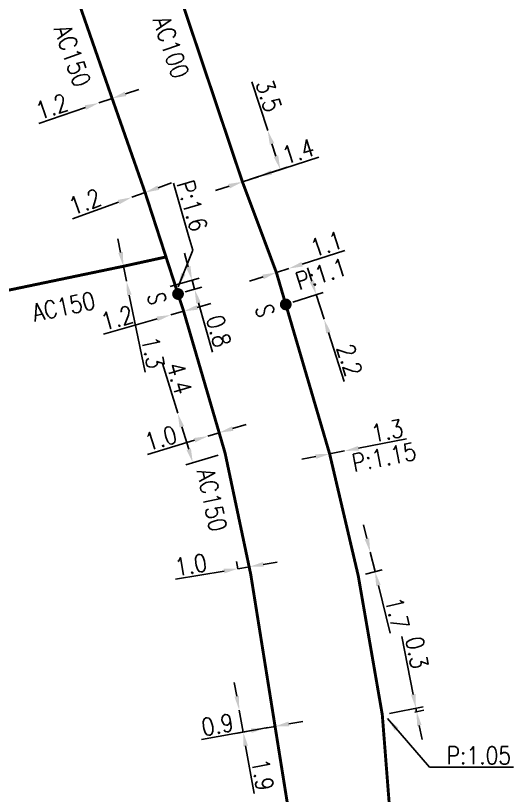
# Model space of a CAD drawing. Header units: millimetres. Extents: x 101000 to 102000, y 121011 to 122007.
# Drawn here: x 101331.6 to 101374, y 121512 to 121578.5 of the extents above; entities that cross this region are included whole.
import ezdxf
from ezdxf.enums import TextEntityAlignment as Align

# ---------------------------------------------------------------- set-up
doc = ezdxf.new("R2010")
doc.units = ezdxf.units.MM
doc.header["$PDMODE"] = 34
doc.linetypes.add('L_25_AP', pattern=[2000, 1000, 1000])
doc.layers.get('0').update_dxf_attribs({"linetype": 'CONTINUOUS'})
doc.layers.get('Defpoints').update_dxf_attribs({"linetype": 'CONTINUOUS'})
doc.layers.add('L_150', color=1, linetype='CONTINUOUS')
doc.layers.add('L_300', color=7, linetype='CONTINUOUS')
doc.styles.add('G_ROMANS', font='ROMANS.SHX', dxfattribs={"width": 0.75})
doc.styles.get("Standard").update_dxf_attribs({"font": 'romans.shx', "width": 0.85})
doc.dimstyles.get("Standard").update_dxf_attribs({"dimtxt": 1.5, "dimasz": 1.2, "dimexe": 0.625, "dimexo": 0.625, "dimgap": 0.25, "dimtad": 1, "dimdec": 1, "dimzin": 0, "dimdsep": 46, "dimtxsty": 'Standard', "dimcen": -0.5, "dimadec": 0, "dimazin": 0, "dimtfac": 1, "dimtdec": 1, "dimtmove": 0, "dimatfit": 3, "dimfxl": 0, "dimtolj": 1, "dimtzin": 0, "dimarcsym": 0})

# ---------------------------------------------------------------- blocks, each defined once
blk = doc.blocks.new('*D122')
at = {"layer": 'Defpoints', "color": 0, "linetype": 'Continuous', "transparency": 16777216}
for p in [(101339.81, 121571.412), (101338.674, 121571.025), (101338.674, 121571.025)]:
    blk.add_point(p, dxfattribs=at)
at = {"layer": 'L_150', "color": 0, "linetype": 'Continuous', "lineweight": -2, "transparency": 16777216}
for p, q in [((101340.945, 121571.799), (101342.081, 121572.186)), ((101339.81, 121571.412), (101338.674, 121571.025)), ((101337.538, 121570.638), (101333.572, 121569.288))]:
    blk.add_line(p, q, dxfattribs=at)
at = {"layer": 'L_150', "color": 0, "linetype": 'Continuous', "transparency": 16777216}
for points in [[(101340.881, 121571.989), (101341.01, 121571.61), (101339.81, 121571.412)], [(101337.473, 121570.828), (101337.602, 121570.449), (101338.674, 121571.025)]]:
    blk.add_solid(points, dxfattribs=at)
at = {"layer": 'L_150', "color": 0, "linetype": 'Continuous', "transparency": 16777216, "insert": (101334.665, 121570.716), "char_height": 1.5, "attachment_point": 5, "rotation": 18.81134}
blk.add_mtext('\\A1;1.2', dxfattribs=at)
blk = doc.blocks.new('*D123')
at = {"layer": 'Defpoints', "color": 0, "linetype": 'Continuous', "transparency": 16777216}
for p in [(101341.491, 121562.988), (101341.491, 121562.988), (101342.619, 121563.397)]:
    blk.add_point(p, dxfattribs=at)
at = {"layer": 'L_150', "color": 0, "linetype": 'Continuous', "lineweight": -2, "transparency": 16777216}
for p, q in [((101343.748, 121563.806), (101344.876, 121564.215)), ((101342.619, 121563.397), (101341.491, 121562.988)), ((101340.363, 121562.579), (101336.424, 121561.151))]:
    blk.add_line(p, q, dxfattribs=at)
at = {"layer": 'L_150', "color": 0, "linetype": 'Continuous', "transparency": 16777216}
for points in [[(101343.679, 121563.994), (101343.816, 121563.618), (101342.619, 121563.397)], [(101340.295, 121562.767), (101340.431, 121562.391), (101341.491, 121562.988)]]:
    blk.add_solid(points, dxfattribs=at)
at = {"layer": 'L_150', "color": 0, "linetype": 'Continuous', "transparency": 16777216, "insert": (101337.489, 121562.601), "char_height": 1.5, "attachment_point": 5, "rotation": 19.92411}
blk.add_mtext('\\A1;1.2', dxfattribs=at)
blk = doc.blocks.new('*D127')
at = {"layer": 'Defpoints', "color": 0, "linetype": 'Continuous', "transparency": 16777216}
for p in [(101350.919, 121564.306), (101352.251, 121564.737), (101352.251, 121564.737)]:
    blk.add_point(p, dxfattribs=at)
at = {"layer": 'L_150', "color": 0, "linetype": 'Continuous', "lineweight": -2, "transparency": 16777216}
for p, q in [((101353.393, 121565.107), (101357.436, 121566.415)), ((101350.919, 121564.306), (101352.251, 121564.737)), ((101349.778, 121563.936), (101348.636, 121563.567))]:
    blk.add_line(p, q, dxfattribs=at)
at = {"layer": 'L_150', "color": 0, "linetype": 'Continuous', "transparency": 16777216}
for points in [[(101353.331, 121565.297), (101353.455, 121564.916), (101352.251, 121564.737)], [(101349.716, 121564.127), (101349.839, 121563.746), (101350.919, 121564.306)]]:
    blk.add_solid(points, dxfattribs=at)
at = {"layer": 'L_150', "color": 0, "linetype": 'Continuous', "transparency": 16777216, "insert": (101355.678, 121566.897), "char_height": 1.5, "attachment_point": 5, "rotation": 17.93446}
blk.add_mtext('\\A1;1.4', dxfattribs=at)
blk = doc.blocks.new('*D128')
at = {"layer": 'Defpoints', "color": 0, "linetype": 'Continuous', "transparency": 16777216}
for p in [(101354.614, 121553.863), (101357.88, 121552.607), (101357.88, 121552.607)]:
    blk.add_point(p, dxfattribs=at)
at = {"layer": 'L_300', "color": 0, "linetype": 'Continuous', "lineweight": -2, "transparency": 16777216}
for p, q in [((101356.835, 121555.842), (101356.466, 121556.984)), ((101355.208, 121554.056), (101357.798, 121554.892)), ((101357.204, 121554.7), (101357.88, 121552.607)), ((101358.249, 121551.465), (101359.593, 121547.305))]:
    blk.add_line(p, q, dxfattribs=at)
at = {"layer": 'L_300', "color": 0, "linetype": 'Continuous', "transparency": 16777216}
for points in [[(101357.025, 121555.904), (101356.644, 121555.781), (101357.204, 121554.7)], [(101358.439, 121551.526), (101358.059, 121551.404), (101357.88, 121552.607)]]:
    blk.add_solid(points, dxfattribs=at)
at = {"layer": 'L_300', "color": 0, "linetype": 'Continuous', "transparency": 16777216, "insert": (101360.057, 121549.122), "char_height": 1.5, "attachment_point": 5, "rotation": 287.90633}
blk.add_mtext('\\A1;2.2', dxfattribs=at)
blk = doc.blocks.new('*D129')
at = {"layer": 'Defpoints', "color": 0, "linetype": 'Continuous', "transparency": 16777216}
for p in [(101354.863, 121556.917), (101354.863, 121556.917), (101353.816, 121556.578)]:
    blk.add_point(p, dxfattribs=at)
at = {"layer": 'L_150', "color": 0, "linetype": 'Continuous', "lineweight": -2, "transparency": 16777216}
for p, q in [((101356.005, 121557.286), (101359.644, 121558.462)), ((101353.816, 121556.578), (101354.863, 121556.917)), ((101352.674, 121556.209), (101351.532, 121555.841))]:
    blk.add_line(p, q, dxfattribs=at)
at = {"layer": 'L_150', "color": 0, "linetype": 'Continuous', "transparency": 16777216}
for points in [[(101355.943, 121557.476), (101356.066, 121557.095), (101354.863, 121556.917)], [(101352.613, 121556.4), (101352.736, 121556.019), (101353.816, 121556.578)]]:
    blk.add_solid(points, dxfattribs=at)
at = {"layer": 'L_150', "color": 0, "linetype": 'Continuous', "transparency": 16777216, "insert": (101358.088, 121559.01), "char_height": 1.5, "attachment_point": 5, "rotation": 17.90633}
blk.add_mtext('\\A1;1.1', dxfattribs=at)
blk = doc.blocks.new('*D130')
at = {"layer": 'Defpoints', "color": 0, "linetype": 'Continuous', "transparency": 16777216}
for p in [(101344.801, 121552.962), (101344.801, 121552.962), (101345.908, 121553.276)]:
    blk.add_point(p, dxfattribs=at)
at = {"layer": 'L_150', "color": 0, "linetype": 'Continuous', "lineweight": -2, "transparency": 16777216}
for p, q in [((101347.062, 121553.604), (101348.216, 121553.932)), ((101345.908, 121553.276), (101344.801, 121552.962)), ((101343.647, 121552.634), (101339.073, 121551.335))]:
    blk.add_line(p, q, dxfattribs=at)
at = {"layer": 'L_150', "color": 0, "linetype": 'Continuous', "transparency": 16777216}
for points in [[(101347.007, 121553.797), (101347.117, 121553.412), (101345.908, 121553.276)], [(101343.593, 121552.827), (101343.702, 121552.442), (101344.801, 121552.962)]]:
    blk.add_solid(points, dxfattribs=at)
at = {"layer": 'L_150', "color": 0, "linetype": 'Continuous', "transparency": 16777216, "insert": (101340.237, 121552.705), "char_height": 1.5, "attachment_point": 5, "rotation": 15.85778}
blk.add_mtext('\\A1;1.2', dxfattribs=at)
blk = doc.blocks.new('*D131')
at = {"layer": 'Defpoints', "color": 0, "linetype": 'Continuous', "transparency": 16777216}
for p in [(101345.404, 121544.585), (101345.404, 121544.585), (101349.437, 121541.214)]:
    blk.add_point(p, dxfattribs=at)
at = {"layer": 'L_150', "color": 0, "linetype": 'Continuous', "lineweight": -2, "transparency": 16777216}
for p, q in [((101345.404, 121544.585), (101344.113, 121548.825)), ((101346.337, 121541.524), (101345.754, 121543.437)), ((101348.839, 121541.032), (101346.089, 121540.194))]:
    blk.add_line(p, q, dxfattribs=at)
at = {"layer": 'L_150', "color": 0, "linetype": 'Continuous', "transparency": 16777216}
for points in [[(101345.945, 121543.496), (101345.563, 121543.379), (101345.404, 121544.585)], [(101346.528, 121541.582), (101346.146, 121541.466), (101346.687, 121540.376)]]:
    blk.add_solid(points, dxfattribs=at)
at = {"layer": 'L_150', "color": 0, "linetype": 'Continuous', "transparency": 16777216, "insert": (101345.54, 121547.57), "char_height": 1.5, "attachment_point": 5, "rotation": 286.94451}
blk.add_mtext('\\A1;4.4', dxfattribs=at)
blk = doc.blocks.new('*D132')
at = {"layer": 'Defpoints', "color": 0, "linetype": 'Continuous', "transparency": 16777216}
for p in [(101348.934, 121542.934), (101347.977, 121542.642), (101347.977, 121542.642)]:
    blk.add_point(p, dxfattribs=at)
at = {"layer": 'L_150', "color": 0, "linetype": 'Continuous', "lineweight": -2, "transparency": 16777216}
for p, q in [((101350.082, 121543.283), (101351.23, 121543.633)), ((101348.934, 121542.934), (101347.977, 121542.642)), ((101346.829, 121542.292), (101342.822, 121541.071))]:
    blk.add_line(p, q, dxfattribs=at)
at = {"layer": 'L_150', "color": 0, "linetype": 'Continuous', "transparency": 16777216}
for points in [[(101350.023, 121543.475), (101350.14, 121543.092), (101348.934, 121542.934)], [(101346.771, 121542.484), (101346.888, 121542.101), (101347.977, 121542.642)]]:
    blk.add_solid(points, dxfattribs=at)
at = {"layer": 'L_150', "color": 0, "linetype": 'Continuous', "transparency": 16777216, "insert": (101343.96, 121542.464), "char_height": 1.5, "attachment_point": 5, "rotation": 16.94451}
blk.add_mtext('\\A1;1.0', dxfattribs=at)
blk = doc.blocks.new('*D133')
at = {"layer": 'Defpoints', "color": 0, "linetype": 'Continuous', "transparency": 16777216}
for p in [(101350.531, 121531.347), (101351.624, 121530.884), (101350.638, 121530.716)]:
    blk.add_point(p, dxfattribs=at)
at = {"layer": 'L_150', "color": 0, "linetype": 'Continuous', "lineweight": -2, "transparency": 16777216}
for p, q in [((101350.533, 121531.333), (101350.426, 121531.963)), ((101351.519, 121531.5), (101351.412, 121532.131)), ((101352.7, 121531.716), (101353.882, 121531.917)), ((101349.348, 121531.145), (101345.218, 121530.443)), ((101351.517, 121531.515), (101350.531, 121531.347))]:
    blk.add_line(p, q, dxfattribs=at)
at = {"layer": 'L_150', "color": 0, "linetype": 'Continuous', "transparency": 16777216}
for points in [[(101352.666, 121531.913), (101352.733, 121531.519), (101351.517, 121531.515)], [(101349.314, 121531.343), (101349.381, 121530.948), (101350.531, 121531.347)]]:
    blk.add_solid(points, dxfattribs=at)
at = {"layer": 'L_150', "color": 0, "linetype": 'Continuous', "transparency": 16777216, "insert": (101346.523, 121531.679), "char_height": 1.5, "attachment_point": 5, "rotation": 9.65989}
blk.add_mtext('\\A1;1.0', dxfattribs=at)
blk = doc.blocks.new('*D134')
at = {"layer": 'Defpoints', "color": 0, "linetype": 'Continuous', "transparency": 16777216}
for p in [(101358.355, 121541.13), (101359.631, 121541.377), (101359.631, 121541.377)]:
    blk.add_point(p, dxfattribs=at)
at = {"layer": 'L_150', "color": 0, "linetype": 'Continuous', "lineweight": -2, "transparency": 16777216}
for p, q in [((101360.809, 121541.605), (101364.922, 121542.4)), ((101357.176, 121540.903), (101355.998, 121540.675)), ((101358.355, 121541.13), (101359.631, 121541.377))]:
    blk.add_line(p, q, dxfattribs=at)
at = {"layer": 'L_150', "color": 0, "linetype": 'Continuous', "transparency": 16777216}
for points in [[(101360.771, 121541.801), (101360.847, 121541.409), (101359.631, 121541.377)], [(101357.139, 121541.099), (101357.214, 121540.706), (101358.355, 121541.13)]]:
    blk.add_solid(points, dxfattribs=at)
at = {"layer": 'L_150', "color": 0, "linetype": 'Continuous', "transparency": 16777216, "insert": (101363.265, 121543.098), "char_height": 1.5, "attachment_point": 5, "rotation": 10.94204}
blk.add_mtext('\\A1;1.3', dxfattribs=at)
blk = doc.blocks.new('*D135')
at = {"layer": 'Defpoints', "color": 0, "linetype": 'Continuous', "transparency": 16777216}
for p in [(101350.646, 121519.301), (101350.646, 121519.301), (101353.7, 121517.919)]:
    blk.add_point(p, dxfattribs=at)
at = {"layer": 'L_150', "color": 0, "linetype": 'Continuous', "lineweight": -2, "transparency": 16777216}
for p, q in [((101350.434, 121520.482), (101350.222, 121521.663)), ((101350.646, 121519.301), (101350.982, 121517.431)), ((101353.085, 121517.809), (101350.367, 121517.32)), ((101351.194, 121516.25), (101351.924, 121512.186))]:
    blk.add_line(p, q, dxfattribs=at)
at = {"layer": 'L_150', "color": 0, "linetype": 'Continuous', "transparency": 16777216}
for points in [[(101350.631, 121520.517), (101350.237, 121520.446), (101350.646, 121519.301)], [(101351.391, 121516.285), (101350.997, 121516.214), (101350.982, 121517.431)]]:
    blk.add_solid(points, dxfattribs=at)
at = {"layer": 'L_150', "color": 0, "linetype": 'Continuous', "transparency": 16777216, "insert": (101352.649, 121513.804), "char_height": 1.5, "attachment_point": 5, "rotation": 280.18376}
blk.add_mtext('\\A1;1.9', dxfattribs=at)
blk = doc.blocks.new('*D136')
at = {"layer": 'Defpoints', "color": 0, "linetype": 'Continuous', "transparency": 16777216}
for p in [(101352.864, 121517.769), (101352.864, 121517.769), (101353.7, 121517.919)]:
    blk.add_point(p, dxfattribs=at)
at = {"layer": 'L_150', "color": 0, "linetype": 'Continuous', "lineweight": -2, "transparency": 16777216}
for p, q in [((101354.882, 121518.131), (101356.063, 121518.343)), ((101353.7, 121517.919), (101352.864, 121517.769)), ((101351.683, 121517.557), (101347.44, 121516.794))]:
    blk.add_line(p, q, dxfattribs=at)
at = {"layer": 'L_150', "color": 0, "linetype": 'Continuous', "transparency": 16777216}
for points in [[(101354.846, 121518.328), (101354.917, 121517.934), (101353.7, 121517.919)], [(101351.647, 121517.753), (101351.718, 121517.36), (101352.864, 121517.769)]]:
    blk.add_solid(points, dxfattribs=at)
at = {"layer": 'L_150', "color": 0, "linetype": 'Continuous', "transparency": 16777216, "insert": (101348.794, 121518.054), "char_height": 1.5, "attachment_point": 5, "rotation": 10.18376}
blk.add_mtext('\\A1;0.9', dxfattribs=at)
blk = doc.blocks.new('*D138')
at = {"layer": 'Defpoints', "color": 0, "linetype": 'Continuous', "transparency": 16777216}
for p in [(101361.816, 121532.747), (101361.816, 121532.747), (101360.794, 121530.744)]:
    blk.add_point(p, dxfattribs=at)
at = {"layer": 'L_150', "color": 0, "linetype": 'Continuous', "lineweight": -2, "transparency": 16777216}
for p, q in [((101361.529, 121533.912), (101361.242, 121535.077)), ((101361.816, 121532.747), (101362.223, 121531.096)), ((101361.401, 121530.893), (101362.83, 121531.246)), ((101362.511, 121529.931), (101363.513, 121525.863))]:
    blk.add_line(p, q, dxfattribs=at)
at = {"layer": 'L_150', "color": 0, "linetype": 'Continuous', "transparency": 16777216}
for points in [[(101361.723, 121533.96), (101361.335, 121533.864), (101361.816, 121532.747)], [(101362.705, 121529.979), (101362.316, 121529.883), (101362.223, 121531.096)]]:
    blk.add_solid(points, dxfattribs=at)
at = {"layer": 'L_150', "color": 0, "linetype": 'Continuous', "transparency": 16777216, "insert": (101364.127, 121527.554), "char_height": 1.5, "attachment_point": 5, "rotation": 283.85014}
blk.add_mtext('\\A1;1.7', dxfattribs=at)
blk = doc.blocks.new('*D139')
at = {"layer": 'Defpoints', "color": 0, "linetype": 'Continuous', "transparency": 16777216}
for p in [(101364.998, 121519.016), (101365.771, 121519.167), (101362.845, 121518.901)]:
    blk.add_point(p, dxfattribs=at)
at = {"layer": 'L_150', "color": 0, "linetype": 'Continuous', "lineweight": -2, "transparency": 16777216}
for p, q in [((101365.483, 121520.639), (101364.52, 121525.567)), ((101363.458, 121519.021), (101366.327, 121519.581)), ((101365.611, 121519.136), (101366.384, 121519.287)), ((101365.771, 121519.167), (101365.713, 121519.461)), ((101366.001, 121517.989), (101366.231, 121516.812))]:
    blk.add_line(p, q, dxfattribs=at)
at = {"layer": 'L_150', "color": 0, "linetype": 'Continuous', "transparency": 16777216}
for points in [[(101365.679, 121520.678), (101365.287, 121520.601), (101365.713, 121519.461)], [(101366.197, 121518.028), (101365.805, 121517.951), (101365.771, 121519.167)]]:
    blk.add_solid(points, dxfattribs=at)
at = {"layer": 'L_150', "color": 0, "linetype": 'Continuous', "transparency": 16777216, "insert": (101365.805, 121524.203), "char_height": 1.5, "attachment_point": 5, "rotation": 281.06032}
blk.add_mtext('\\A1;0.3', dxfattribs=at)
blk = doc.blocks.new('L_300_11')
at = {"color": 0, "linetype": 'Continuous', "const_width": 0.497, "flags": 128}
blk.add_lwpolyline([(-0.252, 0, 1), (0.252, 0, 1)], format="xyb", close=True, dxfattribs=at)
at = {"color": 0, "linetype": 'Continuous', "style": 'G_ROMANS', "width": 0.75}
blk.add_text('S', height=1.5, dxfattribs=at).set_placement((0, 1.85), align=Align.MIDDLE)
at = {"color": 0, "linetype": 'Continuous', "width": 0.75, "flags": 3}
for tag, p in [('DEF_LEG', (0, -5)), ('DEF_COUP', (0, -7.5)), ('DEF_TYPE', (0, -10))]:
    blk.add_attdef(tag, text='', height=1.2, dxfattribs=at).set_placement(p, align=Align.MIDDLE)
blk = doc.blocks.new('*D171')
at = {"layer": 'Defpoints', "color": 0, "linetype": 'Continuous', "transparency": 16777216}
for p in [(101340.77, 121557.113), (101341.031, 121555.839), (101341.031, 121555.839)]:
    blk.add_point(p, dxfattribs=at)
at = {"layer": 'L_150', "color": 0, "linetype": 'Continuous', "lineweight": -2, "transparency": 16777216}
for p, q in [((101340.53, 121558.288), (101340.289, 121559.464)), ((101340.77, 121557.113), (101341.031, 121555.839)), ((101341.272, 121554.663), (101342.615, 121548.105))]:
    blk.add_line(p, q, dxfattribs=at)
at = {"layer": 'L_150', "color": 0, "linetype": 'Continuous', "transparency": 16777216}
for points in [[(101340.726, 121558.328), (101340.334, 121558.248), (101340.77, 121557.113)], [(101341.468, 121554.703), (101341.076, 121554.623), (101341.031, 121555.839)]]:
    blk.add_solid(points, dxfattribs=at)
at = {"layer": 'L_150', "color": 0, "linetype": 'Continuous', "transparency": 16777216, "insert": (101343.295, 121549.77), "char_height": 1.5, "attachment_point": 5, "rotation": 281.57394}
blk.add_mtext('\\A1;1.3', dxfattribs=at)
blk = doc.blocks.new('*D176')
at = {"layer": 'Defpoints', "color": 0, "linetype": 'Continuous', "transparency": 16777216}
for p in [(101341.491, 121562.988), (101341.491, 121562.988), (101342.619, 121563.397)]:
    blk.add_point(p, dxfattribs=at)
at = {"layer": 'L_150', "color": 0, "linetype": 'Continuous', "lineweight": -2, "transparency": 16777216}
for p, q in [((101343.748, 121563.806), (101344.876, 121564.215)), ((101342.619, 121563.397), (101341.491, 121562.988)), ((101340.363, 121562.579), (101336.424, 121561.151))]:
    blk.add_line(p, q, dxfattribs=at)
at = {"layer": 'L_150', "color": 0, "linetype": 'Continuous', "transparency": 16777216}
for points in [[(101343.679, 121563.994), (101343.816, 121563.618), (101342.619, 121563.397)], [(101340.295, 121562.767), (101340.431, 121562.391), (101341.491, 121562.988)]]:
    blk.add_solid(points, dxfattribs=at)
at = {"layer": 'L_150', "color": 0, "linetype": 'Continuous', "transparency": 16777216, "insert": (101337.489, 121562.601), "char_height": 1.5, "attachment_point": 5, "rotation": 19.92411}
blk.add_mtext('\\A1;1.2', dxfattribs=at)
blk = doc.blocks.new('*D177')
at = {"layer": 'Defpoints', "color": 0, "linetype": 'Continuous', "transparency": 16777216}
for p in [(101346.624, 121555.923), (101344.159, 121555.223), (101345.428, 121554.752)]:
    blk.add_point(p, dxfattribs=at)
at = {"layer": 'L_300', "color": 0, "linetype": 'Continuous', "lineweight": -2, "transparency": 16777216}
for p, q in [((101346.296, 121557.078), (101345.968, 121558.232)), ((101344.76, 121555.394), (101347.225, 121556.094)), ((101346.624, 121555.923), (101346.842, 121555.154)), ((101346.029, 121554.923), (101347.444, 121555.325)), ((101347.17, 121553.999), (101348.365, 121549.794))]:
    blk.add_line(p, q, dxfattribs=at)
at = {"layer": 'L_300', "color": 0, "linetype": 'Continuous', "transparency": 16777216}
for points in [[(101346.488, 121557.132), (101346.104, 121557.023), (101346.624, 121555.923)], [(101347.363, 121554.054), (101346.978, 121553.945), (101346.842, 121555.154)]]:
    blk.add_solid(points, dxfattribs=at)
at = {"layer": 'L_300', "color": 0, "linetype": 'Continuous', "transparency": 16777216, "insert": (101348.893, 121551.593), "char_height": 1.5, "attachment_point": 5, "rotation": 285.85778}
blk.add_mtext('\\A1;0.8', dxfattribs=at)
blk = doc.blocks.new('*D416')
at = {"layer": 'Defpoints', "color": 0, "linetype": 'Continuous', "transparency": 16777216}
for p in [(101353.071, 121568.681), (101353.071, 121568.681), (101350.919, 121564.306)]:
    blk.add_point(p, dxfattribs=at)
at = {"layer": 'L_150', "color": 0, "linetype": 'Continuous', "lineweight": -2, "transparency": 16777216}
for p, q in [((101353.071, 121568.681), (101351.725, 121572.84)), ((101353.779, 121566.493), (101353.44, 121567.539)), ((101351.514, 121564.498), (101354.743, 121565.544))]:
    blk.add_line(p, q, dxfattribs=at)
at = {"layer": 'L_150', "color": 0, "linetype": 'Continuous', "transparency": 16777216}
for points in [[(101353.63, 121567.601), (101353.25, 121567.478), (101353.071, 121568.681)], [(101353.969, 121566.554), (101353.589, 121566.431), (101354.148, 121565.351)]]:
    blk.add_solid(points, dxfattribs=at)
at = {"layer": 'L_150', "color": 0, "linetype": 'Continuous', "transparency": 16777216, "insert": (101353.164, 121571.639), "char_height": 1.5, "attachment_point": 5, "rotation": 287.93446}
blk.add_mtext('\\A1;3.5', dxfattribs=at)

msp = doc.modelspace()

# ---------------------------------------------------------------- linework, layer by layer
at = {"layer": 'L_150', "linetype": 'L_25_AP', "flags": 128}
for points in [[(101355.655, 121494.986, 0.25, 0.25, 0), (101355.641, 121497.302, 0.25, 0.25, 0), (101355.629, 121499.215, 0.25, 0.25, 0), (101355.068, 121507.235, 0.25, 0.25, 0), (101354.728, 121511.501, 0.25, 0.25, 0), (101353.7, 121517.919, 0.25, 0.25, 0), (101351.624, 121530.884, 0.25, 0.25, 0), (101349.437, 121541.214, 0.25, 0.25, 0), (101348.934, 121542.934, 0.25, 0.25, 0), (101345.908, 121553.276, 0.25, 0.25, 0), (101344.403, 121557.907, 0.25, 0.25, 0), (101342.619, 121563.397, 0.25, 0.25, 0), (101339.81, 121571.412, 0.25, 0.25, 0), (101335.81, 121582.899, 0.25, 0.25, 0), (101334.025, 121588.037, 0.25, 0.25, 0), (101328.236, 121605.977, 0.25, 0.25, 0), (101317.825, 121637.619, 0.25, 0.25, 0), (101306.166, 121681.468, 0.25, 0.25, 0), (101301.425, 121697.496, 0.25, 0.25, 0), (101297.783, 121706.024, 0.25, 0.25, 0), (101295.839, 121709.674, 0.25, 0.25, 0), (101287.748, 121724.866, 0.25, 0.25, 0), (101279.965, 121739.483, 0.25, 0.25, 0), (101268.328, 121761.641, 0.25, 0.25, 0), (101261.841, 121773.418, 0.25, 0.25, 0), (101253.305, 121789.303, 0.25, 0.25, 0), (101252.96, 121789.944, 0.25, 0.25, -0.416226), (101253.012, 121790.114, 0.25, 0.25, 0), (101253.086, 121790.153, 0.25, 0.25, 0.412928), (101253.139, 121790.322, 0.25, 0.25, 0), (101252.046, 121792.414, 0.25, 0.25, 0), (101251.402, 121793.645, 0.25, 0.25, 0), (101250.975, 121794.461, 0.25, 0.25, 0), (101245.947, 121804.098, 0.25, 0.25, 0), (101240.463, 121813.264, 0.25, 0.25, 0), (101237.005, 121815.396, 0.25, 0.25, 0), (101231.368, 121814.914, 0.25, 0.25, 0), (101214.699, 121812.635, 0.25, 0.25, 0), (101214.699, 121812.635, 0.25, 0.25, 0), (101208.907, 121811.605, 0.25, 0.25, 0), (101172.709, 121803.946, 0.25, 0.25, 0), (101170.742, 121803.53, 0, 0, 0)], [(101344.403, 121557.907, 0.25, 0.25, 0), (101340.77, 121557.113, 0.25, 0.25, 0), (101309.493, 121550.605, 0.25, 0.25, 0), (101289.964, 121545.823, 0.25, 0.25, 0), (101288.308, 121545.417, 0.25, 0.25, 0), (101288.749, 121543.774, 0.25, 0.25, 0), (101287.589, 121543.48, 0.25, 0.25, 0), (101282.167, 121542.294, 0.25, 0.25, 0), (101262.484, 121537.834, 0.25, 0.25, 0), (101251.707, 121535.5, 0.25, 0.25, 0), (101239.573, 121532.797, 0.25, 0.25, 0), (101200.691, 121523.814, 0.25, 0.25, 0), (101194.94, 121522.385, 0.25, 0.25, 0), (101193.727, 121522.894, 0.25, 0.25, 0), (101191.454, 121522.363, 0.25, 0.25, 0), (101181.703, 121520.225, 0, 0, 0)]]:
    msp.add_lwpolyline(points, format="xyseb", dxfattribs=at)
at = {"layer": 'L_150', "linetype": 'L_25_AP', "const_width": 0.25, "flags": 128}
msp.add_lwpolyline([(101289.348, 121741.412), (101289.348, 121741.412), (101289.348, 121741.412), (101289.657, 121739.823, 0.07683), (101289.683, 121739.751), (101291.843, 121735.775), (101302.658, 121715.938), (101308.386, 121704.124), (101309.247, 121702.349), (101313.117, 121690.785), (101316.403, 121679.18), (101321.292, 121657.475), (101324.035, 121645.526), (101327.561, 121632.784), (101327.561, 121632.784), (101329.196, 121628.031), (101336.028, 121608.167), (101343.213, 121587.141), (101344.978, 121581.977), (101350.919, 121564.306), (101353.816, 121556.578), (101358.355, 121541.13), (101360.794, 121530.744), (101362.845, 121518.901), (101363.966, 121504.511), (101364.05, 121502.029), (101364.176, 121497.472)], format="xyb", dxfattribs=at)

# ---------------------------------------------------------------- block references
at = {"layer": 'L_300'}
for p, rotation in [((101345.428, 121554.752), 102.6564149938914), ((101354.614, 121553.863), 106.9155605937007)]:
    msp.add_blockref('L_300_11', p, dxfattribs=dict(at, rotation=rotation))

# ---------------------------------------------------------------- texts
at = {"layer": 'L_150', "linetype": 'Continuous', "width": 0.85}
for s, rotation, p in [('AC100', 288.56064, (101343.265, 121578.096)), ('AC150', 289.18628, (101334.834, 121577.345)), ('AC150', 11.85178, (101333.187, 121552.388)), ('AC150', 281.95409, (101347.033, 121539.689))]:
    msp.add_text(s, height=1.5, rotation=rotation, dxfattribs=at).set_placement(p)
at = {"layer": 'L_150', "linetype": 'Continuous', "char_height": 1.5, "attachment_point": 9}
for s, insert, rotation in [('\\A1;P:1.6', (101346.529, 121559.935), 286.21902), ('\\A1;P:1.1', (101359.969, 121556.416), 17.90633), ('\\A1;P:1.15', (101365.847, 121540.649), 10.94204)]:
    msp.add_mtext(s, dxfattribs=dict(at, insert=insert, rotation=rotation))
at = {"layer": 'L_150', "linetype": 'Continuous', "insert": (101368.317, 121514.689), "char_height": 1.5, "attachment_point": 7}
msp.add_mtext('\\A1;P:1.05', dxfattribs=at)

# ---------------------------------------------------------------- dimensions: what is measured, and where the dimension line sits
at = {"layer": 'L_150', "linetype": 'Continuous'}
for base, p1, p2, angle, picture, middle in [((101353.071, 121568.681), (101350.919, 121564.306), (101353.071, 121568.681), 287.93446, '*D416', (101352.213, 121571.331)), ((101338.674, 121571.025), (101339.81, 121571.412), (101338.674, 121571.025), 18.81134, '*D122', (101334.987, 121569.77)), ((101352.251, 121564.737), (101350.919, 121564.306), (101352.251, 121564.737), 197.93446, '*D127', (101355.986, 121565.946)), ((101341.491, 121562.988), (101342.619, 121563.397), (101341.491, 121562.988), 19.92411, '*D123', (101337.83, 121561.661)), ((101341.491, 121562.988), (101342.619, 121563.397), (101341.491, 121562.988), 19.92411, '*D176', (101337.83, 121561.661)), ((101354.863, 121556.917), (101353.816, 121556.578), (101354.863, 121556.917), 197.90633, '*D129', (101358.395, 121558.058)), ((101341.031, 121555.839), (101340.77, 121557.113), (101341.031, 121555.839), 101.57394, '*D171', (101342.315, 121549.569)), ((101344.8015, 121552.9621), (101345.9077, 121553.2763), (101344.8015, 121552.9621), 15.85778, '*D130', (101340.5103, 121551.7431)), ((101345.404, 121544.585), (101349.437, 121541.214), (101345.404, 121544.585), 286.94451, '*D131', (101344.584, 121547.279)), ((101359.631, 121541.377), (101358.355, 121541.13), (101359.631, 121541.377), 190.94204, '*D134', (101363.455, 121542.116)), ((101347.977, 121542.642), (101348.934, 121542.934), (101347.977, 121542.642), 16.94451, '*D132', (101344.252, 121541.507)), ((101361.816, 121532.747), (101360.794, 121530.744), (101361.816, 121532.747), 283.85014, '*D138', (101363.156, 121527.315)), ((101350.531, 121531.347), (101351.624, 121530.884), (101350.638, 121530.716), 9.65989, '*D133', (101346.691, 121530.693)), ((101365.771, 121519.167), (101362.845, 121518.901), (101364.998, 121519.016), 101.06032, '*D139', (101364.824, 121524.011)), ((101350.646, 121519.301), (101353.7, 121517.919), (101350.646, 121519.301), 280.18376, '*D135', (101351.665, 121513.627)), ((101352.86387, 121517.76877), (101353.70048, 121517.91905), (101352.86387, 121517.76877), 10.18376, '*D136', (101348.97083, 121517.06944))]:
    dim = msp.add_linear_dim(base=base, p1=p1, p2=p2, angle=angle, dimstyle='Standard', dxfattribs=at)
    dim.commit()
    dim.dimension.update_dxf_attribs({"geometry": picture, "text_midpoint": middle, "dimtype": 160})
at = {"layer": 'L_300', "linetype": 'Continuous'}
for base, p1, p2, angle, picture, middle in [((101346.624, 121555.923), (101345.428, 121554.752), (101344.159, 121555.223), 285.85778, '*D177', (101347.932, 121551.32)), ((101357.88, 121552.607), (101354.614, 121553.863), (101357.88, 121552.607), 107.90633, '*D128', (101359.106, 121548.814))]:
    dim = msp.add_linear_dim(base=base, p1=p1, p2=p2, angle=angle, dimstyle='Standard', dxfattribs=at)
    dim.commit()
    dim.dimension.update_dxf_attribs({"geometry": picture, "text_midpoint": middle, "dimtype": 160})

# ---------------------------------------------------------------- leaders
at = {"layer": 'L_150', "linetype": 'Continuous', "annotation_type": 0, "has_hookline": 1, "hookline_direction": 1, "text_width": 4.493, "horizontal_direction": (0.27931, -0.960201, 0)}
msp.add_leader([(101345.434, 121555.356), (101346.694, 121558.473), (101346.358, 121559.625)], dimstyle='Standard', dxfattribs=at)
at = {"layer": 'L_150', "linetype": 'Continuous', "annotation_type": 0, "has_hookline": 1, "hookline_direction": 0, "text_width": 5.707}
msp.add_leader([(101363.281, 121518.586), (101366.867, 121514.439), (101368.067, 121514.439)], dimstyle='Standard', dxfattribs=at)

doc.saveas('drawing.dxf')
